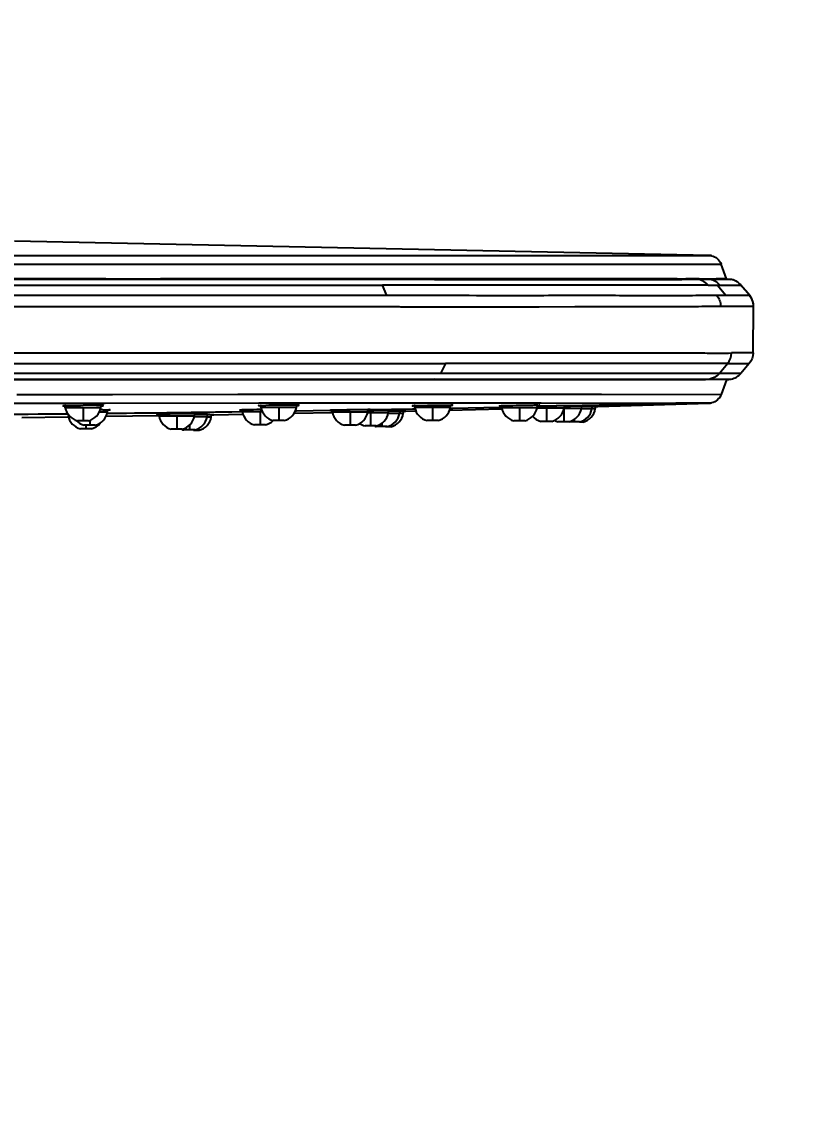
# Model space of a CAD drawing. Extents: x 0 to 3160, y 0 to 2315.
# Drawn here: x 1691.5 to 1762.2, y 1207.8 to 1307.4 of the extents above; entities that cross this region are included whole.
import ezdxf

# ---------------------------------------------------------------- set-up
doc = ezdxf.new("R2010")
doc.units = 0
doc.header["$LTSCALE"] = 10
doc.header["$MEASUREMENT"] = 0
doc.header["$PDMODE"] = 3
doc.header["$PDSIZE"] = -10
doc.layers.get('0').update_dxf_attribs({"linetype": 'CONTINUOUS'})
doc.layers.get('DEFPOINTS').update_dxf_attribs({"linetype": 'CONTINUOUS'})
doc.styles.add('Daelim Dimension', font='')
doc.styles.get('Daelim Dimension').set_extended_font_data('나눔고딕')
doc.dimstyles.new('DEFAULT', dxfattribs={"dimscale": 2, "dimtxt": 2, "dimasz": 2, "dimexe": 0, "dimexo": 2, "dimgap": 1, "dimtad": 1, "dimdec": 1, "dimzin": 9, "dimdsep": 46, "dimtxsty": 'Daelim Dimension', "dimcen": 0.5, "dimclrd": 252, "dimclre": 252, "dimclrt": 3, "dimadec": 1, "dimazin": 0, "dimtfac": 1, "dimtdec": 1, "dimtix": 1, "dimtmove": 0, "dimatfit": 3, "dimfxl": 1, "dimtolj": 1, "dimtzin": 1, "dimlwd": 9, "dimlwe": 9, "dimarcsym": 0})

# ---------------------------------------------------------------- blocks, each defined once
blk = doc.blocks.new('*D8')
at = {"color": 5, "lineweight": 9, "ltscale": 0.5, "transparency": 16777216}
for p, q in [((1691.512, 1391.043), (1546.206, 1391.043)), ((1548.206, 1383.043), (1548.206, 1277.856)), ((1655.114, 1269.856), (1546.206, 1269.856))]:
    blk.add_line(p, q, dxfattribs=at)
at = {"color": 5, "ltscale": 0.5, "transparency": 16777216}
for points in [[(1546.873, 1383.043), (1549.539, 1383.043), (1548.206, 1391.043)], [(1546.873, 1277.856), (1549.539, 1277.856), (1548.206, 1269.856)]]:
    blk.add_solid(points, dxfattribs=at)
at = {"layer": 'DEFPOINTS', "color": 0, "ltscale": 0.5, "transparency": 16777216}
for p in [(1695.512, 1391.043), (1548.206, 1269.856), (1659.114, 1269.856)]:
    blk.add_point(p, dxfattribs=at)
at = {"color": 7, "lineweight": -3, "ltscale": 0.5, "transparency": 16777216, "insert": (1524.632, 1330.45), "char_height": 20, "attachment_point": 2, "rotation": 90, "style": 'Daelim Dimension'}
blk.add_mtext('\\A1;121', dxfattribs=at)
blk = doc.blocks.new('*D9')
at = {"color": 5, "lineweight": 9, "ltscale": 0.5, "transparency": 16777216}
for p, q in [((1659.114, 1273.856), (1659.114, 1437.376)), ((2066.626, 1346.077), (2066.626, 1437.376)), ((2058.626, 1435.376), (1667.114, 1435.376))]:
    blk.add_line(p, q, dxfattribs=at)
at = {"color": 5, "ltscale": 0.5, "transparency": 16777216}
for points in [[(1667.114, 1436.709), (1667.114, 1434.043), (1659.114, 1435.376)], [(2058.626, 1436.709), (2058.626, 1434.043), (2066.626, 1435.376)]]:
    blk.add_solid(points, dxfattribs=at)
at = {"layer": 'DEFPOINTS', "color": 0, "ltscale": 0.5, "transparency": 16777216}
for p in [(1659.114, 1435.376), (2066.626, 1342.077), (1659.114, 1269.856)]:
    blk.add_point(p, dxfattribs=at)
at = {"color": 7, "lineweight": -3, "ltscale": 0.5, "transparency": 16777216, "insert": (1862.87, 1459.093), "char_height": 20, "attachment_point": 2, "style": 'Daelim Dimension'}
blk.add_mtext('\\A1;450', dxfattribs=at)
blk = doc.blocks.new('*D11')
at = {"color": 5, "lineweight": 9, "ltscale": 0.5, "transparency": 16777216}
for p, q in [((1700.512, 1321.474), (2335.833, 1321.474)), ((2333.833, 470.435), (2333.833, 1313.474)), ((2140.486, 462.435), (2335.833, 462.435))]:
    blk.add_line(p, q, dxfattribs=at)
at = {"color": 5, "ltscale": 0.5, "transparency": 16777216}
for points in [[(2332.499, 1313.474), (2335.166, 1313.474), (2333.833, 1321.474)], [(2332.499, 470.435), (2335.166, 470.435), (2333.833, 462.435)]]:
    blk.add_solid(points, dxfattribs=at)
at = {"layer": 'DEFPOINTS', "color": 0, "ltscale": 0.5, "transparency": 16777216}
for p in [(1696.512, 1321.474), (2333.833, 1321.474), (2136.486, 462.435)]:
    blk.add_point(p, dxfattribs=at)
at = {"color": 7, "lineweight": -3, "ltscale": 0.5, "transparency": 16777216, "insert": (2318.127, 915.529), "char_height": 20, "attachment_point": 5, "rotation": 90, "style": 'Daelim Dimension'}
blk.add_mtext('\\A1;(1140)', dxfattribs=at)

msp = doc.modelspace()

# ---------------------------------------------------------------- linework, layer by layer
at = {"color": 7, "linetype": 'Continuous', "lineweight": -3}
for p, q in [((1754.099, 1286.123), (1690.795, 1287.428)), ((1754.103, 1286.123), (1754.321, 1286.095)), ((1755.68, 1283.997), (1755.197, 1285.325)), ((1699.114, 1283.998), (1659.117, 1283.997)), ((1683.816, 1283.414), (1703.632, 1283.415)), ((1698.816, 1283.997), (1704.417, 1283.997)), ((1703.632, 1283.415), (1703.884, 1283.415)), ((1703.884, 1283.415), (1724.323, 1283.417)), ((1704.418, 1283.998), (1704.114, 1283.998)), ((1704.462, 1283.998), (1704.418, 1283.998)), ((1728.011, 1283.997), (1704.462, 1283.998)), ((1728.835, 1283.997), (1728.011, 1283.997)), ((1730.616, 1283.998), (1728.835, 1283.997)), ((1731.033, 1283.418), (1730.6, 1283.418)), ((1730.921, 1283.998), (1730.616, 1283.998)), ((1731.079, 1283.998), (1730.921, 1283.998)), ((1731.704, 1283.418), (1731.033, 1283.418)), ((1731.959, 1283.998), (1731.079, 1283.998)), ((1731.877, 1283.418), (1731.704, 1283.418)), ((1732.039, 1283.418), (1731.877, 1283.418)), ((1732.111, 1283.998), (1731.959, 1283.998)), ((1732.359, 1283.418), (1732.039, 1283.418)), ((1733.276, 1283.997), (1732.111, 1283.998)), ((1733.189, 1283.418), (1732.359, 1283.418)), ((1733.551, 1283.418), (1733.189, 1283.418)), ((1733.524, 1283.997), (1733.276, 1283.997)), ((1733.597, 1283.997), (1733.524, 1283.997)), ((1733.631, 1283.418), (1733.551, 1283.418)), ((1733.698, 1283.997), (1733.597, 1283.997)), ((1733.739, 1283.418), (1733.631, 1283.418)), ((1741.527, 1283.997), (1733.698, 1283.997)), ((1734.145, 1283.418), (1733.739, 1283.418)), ((1749.407, 1283.412), (1734.145, 1283.418)), ((1749.606, 1283.997), (1741.527, 1283.997)), ((1749.436, 1283.412), (1749.407, 1283.412)), ((1754.001, 1283.412), (1749.436, 1283.412)), ((1749.782, 1283.997), (1749.606, 1283.997)), ((1751.202, 1283.997), (1749.782, 1283.997)), ((1753.203, 1283.999), (1753.177, 1283.999)), ((1753.188, 1283.997), (1754.755, 1283.998)), ((1755.677, 1283.998), (1754.755, 1283.998)), ((1755.68, 1283.997), (1756.083, 1283.93)), ((1756.99, 1283.416), (1756.99, 1283.416)), ((1757.801, 1282.459), (1756.99, 1283.416)), ((1731.218, 1282.453), (1730.77, 1282.454)), ((1732.241, 1282.452), (1731.218, 1282.453)), ((1732.911, 1282.451), (1732.241, 1282.452)), ((1733.174, 1282.451), (1732.911, 1282.451)), ((1733.357, 1282.45), (1733.174, 1282.451)), ((1733.415, 1282.45), (1733.357, 1282.45)), ((1736.229, 1282.448), (1735.131, 1282.449)), ((1738.624, 1282.451), (1738.499, 1282.45)), ((1739.045, 1282.451), (1738.624, 1282.451)), ((1739.467, 1282.452), (1739.045, 1282.451)), ((1757.801, 1282.459), (1757.802, 1282.459)), ((1758.001, 1282.153), (1757.802, 1282.459)), ((1686.851, 1281.473), (1719.15, 1281.449)), ((1719.15, 1281.449), (1719.29, 1281.449)), ((1723.751, 1281.45), (1723.899, 1281.45)), ((1723.899, 1281.45), (1724.244, 1281.45)), ((1724.244, 1281.45), (1724.948, 1281.449)), ((1724.948, 1281.449), (1725.757, 1281.449)), ((1727.444, 1281.446), (1727.557, 1281.446)), ((1727.557, 1281.446), (1729.053, 1281.443)), ((1729.053, 1281.443), (1729.396, 1281.443)), ((1729.396, 1281.443), (1729.542, 1281.442)), ((1734.11, 1281.435), (1734.341, 1281.435)), ((1738.611, 1281.442), (1741.873, 1281.455)), ((1758.119, 1277.234), (1758.156, 1281.479)), ((1758.155, 1281.482), (1758.154, 1281.549)), ((1757.763, 1276.278), (1756.992, 1275.368)), ((1728.521, 1274.787), (1681.348, 1274.788)), ((1728.838, 1274.787), (1728.521, 1274.787)), ((1729.335, 1274.787), (1728.838, 1274.787)), ((1729.595, 1274.787), (1729.335, 1274.787)), ((1730.283, 1274.786), (1729.595, 1274.787)), ((1730.566, 1274.786), (1730.283, 1274.786)), ((1730.633, 1274.786), (1730.566, 1274.786)), ((1731.02, 1274.786), (1730.633, 1274.786)), ((1732.144, 1274.786), (1731.02, 1274.786)), ((1733.613, 1274.787), (1732.144, 1274.786)), ((1734.077, 1274.787), (1733.613, 1274.787)), ((1736.099, 1274.787), (1734.077, 1274.787)), ((1736.406, 1274.787), (1736.099, 1274.787)), ((1736.906, 1274.787), (1736.406, 1274.787)), ((1737.397, 1274.787), (1736.906, 1274.787)), ((1737.551, 1274.787), (1737.397, 1274.787)), ((1738.189, 1274.787), (1737.551, 1274.787)), ((1738.778, 1274.787), (1738.189, 1274.787)), ((1738.891, 1274.787), (1738.778, 1274.787)), ((1739.304, 1274.787), (1738.891, 1274.787)), ((1739.842, 1274.787), (1739.304, 1274.787)), ((1740.003, 1274.787), (1739.842, 1274.787)), ((1740.11, 1274.787), (1740.003, 1274.787)), ((1740.697, 1274.787), (1740.11, 1274.787)), ((1742.556, 1274.787), (1740.697, 1274.787)), ((1751.943, 1274.786), (1742.556, 1274.787)), ((1754.801, 1274.796), (1753.762, 1274.796)), ((1755.689, 1274.796), (1754.801, 1274.796)), ((1755.686, 1274.788), (1755.199, 1273.449)), ((1755.686, 1274.787), (1756.099, 1274.856)), ((1695.429, 1272.242), (1695.393, 1272.448)), ((1698.66, 1272.242), (1698.7, 1272.47)), ((1713.265, 1272.264), (1713.229, 1272.464)), ((1716.496, 1272.264), (1716.537, 1272.5)), ((1727.28, 1272.262), (1727.246, 1272.454)), ((1730.511, 1272.262), (1730.554, 1272.504)), ((1735.196, 1272.243), (1735.164, 1272.426)), ((1738.427, 1272.243), (1738.472, 1272.495)), ((1738.636, 1272.368), (1738.437, 1272.363)), ((1740.938, 1272.415), (1740.878, 1272.414)), ((1740.883, 1272.192), (1740.929, 1272.451)), ((1742.046, 1272.374), (1741.483, 1272.361)), ((1742.52, 1272.384), (1742.459, 1272.383)), ((1742.464, 1272.158), (1742.51, 1272.421)), ((1743.408, 1272.364), (1742.995, 1272.353)), ((1743.469, 1272.365), (1743.408, 1272.364)), ((1743.413, 1272.138), (1743.46, 1272.404)), ((1743.469, 1272.363), (1743.629, 1272.368)), ((1743.947, 1272.363), (1743.783, 1272.358)), ((1743.787, 1272.358), (1743.943, 1272.363)), ((1743.943, 1272.363), (1743.95, 1272.363)), ((1743.973, 1272.364), (1743.947, 1272.363)), ((1743.95, 1272.363), (1743.974, 1272.364)), ((1743.973, 1272.364), (1754.108, 1272.66)), ((1754.117, 1272.661), (1751.071, 1272.666)), ((1754.325, 1272.688), (1754.108, 1272.66)), ((1691.468, 1271.362), (1695.687, 1271.416)), ((1695.686, 1271.515), (1695.656, 1271.684)), ((1699.124, 1271.46), (1703.966, 1271.522)), ((1699.271, 1271.844), (1699.312, 1272.076)), ((1703.967, 1271.481), (1703.933, 1271.673)), ((1707.252, 1271.692), (1707.189, 1271.692)), ((1707.198, 1271.481), (1707.241, 1271.725)), ((1707.365, 1271.606), (1707.202, 1271.603)), ((1707.928, 1271.613), (1707.365, 1271.606)), ((1708.4, 1271.619), (1708.34, 1271.618)), ((1708.347, 1271.409), (1708.39, 1271.654)), ((1708.727, 1271.592), (1708.388, 1271.587)), ((1708.781, 1271.593), (1708.727, 1271.592)), ((1708.73, 1271.385), (1708.765, 1271.588)), ((1708.942, 1271.596), (1708.781, 1271.593)), ((1708.784, 1271.593), (1708.94, 1271.596)), ((1708.94, 1271.596), (1708.97, 1271.596)), ((1708.97, 1271.596), (1708.942, 1271.596)), ((1708.97, 1271.596), (1711.645, 1271.646)), ((1711.559, 1271.869), (1711.525, 1272.062)), ((1713.175, 1272.07), (1713.267, 1272.071)), ((1716.291, 1271.732), (1719.765, 1271.796)), ((1719.764, 1271.846), (1719.732, 1272.031)), ((1723.247, 1271.96), (1722.989, 1271.955)), ((1722.995, 1271.846), (1723.039, 1272.095)), ((1724.917, 1271.988), (1724.857, 1271.988)), ((1724.905, 1271.923), (1724.862, 1271.922)), ((1724.863, 1271.77), (1724.908, 1272.023)), ((1725.469, 1271.934), (1724.905, 1271.923)), ((1725.942, 1271.942), (1725.882, 1271.941)), ((1725.888, 1271.723), (1725.933, 1271.979)), ((1726.226, 1271.925), (1725.937, 1271.919)), ((1726.282, 1271.926), (1726.226, 1271.925)), ((1726.23, 1271.708), (1726.267, 1271.92)), ((1726.445, 1271.929), (1726.282, 1271.926)), ((1726.286, 1271.926), (1726.441, 1271.929)), ((1726.441, 1271.929), (1726.472, 1271.93)), ((1726.472, 1271.93), (1726.445, 1271.929)), ((1726.472, 1271.93), (1727.399, 1271.952)), ((1730.421, 1272.026), (1735.199, 1272.141)), ((1741.131, 1272.352), (1740.911, 1272.347)), ((1741.483, 1272.361), (1741.131, 1272.352)), ((1742.995, 1272.353), (1742.5, 1272.341)), ((1743.783, 1272.358), (1743.726, 1272.357)), ((1743.73, 1272.131), (1743.768, 1272.349)), ((1697.545, 1271.047), (1696.545, 1271.047)), ((1698.156, 1270.648), (1697.156, 1270.648)), ((1713.675, 1270.673), (1712.675, 1270.673)), ((1715.38, 1271.069), (1714.38, 1271.069)), ((1721.88, 1270.651), (1720.88, 1270.651)), ((1723.747, 1270.574), (1722.747, 1270.574)), ((1724.772, 1270.528), (1723.772, 1270.528)), ((1724.614, 1270.513), (1725.114, 1270.513)), ((1729.396, 1271.066), (1728.396, 1271.066)), ((1737.312, 1271.048), (1736.312, 1271.048)), ((1739.768, 1270.997), (1738.768, 1270.997)), ((1741.348, 1270.963), (1740.348, 1270.963)), ((1742.298, 1270.943), (1741.331, 1270.943)), ((1742.614, 1270.936), (1742.298, 1270.936)), ((1697.801, 1270.32), (1696.801, 1270.32)), ((1706.082, 1270.286), (1705.082, 1270.286)), ((1707.231, 1270.213), (1706.232, 1270.213)), ((1707.114, 1270.189), (1707.614, 1270.189))]:
    msp.add_line(p, q, dxfattribs=at)
at = {"color": 9, "linetype": 'Continuous', "lineweight": -3}
for p, q in [((1680.804, 1286.114), (1751.791, 1286.119)), ((1699.12, 1285.325), (1704.119, 1285.324)), ((1704.119, 1285.324), (1755.194, 1285.334)), ((1751.791, 1286.119), (1752.428, 1286.12)), ((1752.428, 1286.12), (1753.788, 1286.123)), ((1753.788, 1286.123), (1754.103, 1286.123)), ((1729.072, 1283.93), (1683.231, 1283.928)), ((1724.727, 1282.46), (1724.323, 1283.417)), ((1729.072, 1283.93), (1728.835, 1283.997)), ((1729.072, 1283.93), (1730.557, 1283.93)), ((1730.557, 1283.93), (1731.006, 1283.93)), ((1731.006, 1283.93), (1731.58, 1283.93)), ((1731.58, 1283.93), (1731.872, 1283.93)), ((1731.872, 1283.93), (1732.027, 1283.93)), ((1732.027, 1283.93), (1733.469, 1283.93)), ((1733.469, 1283.93), (1733.544, 1283.93)), ((1733.544, 1283.93), (1733.647, 1283.93)), ((1733.647, 1283.93), (1733.91, 1283.93)), ((1741.426, 1283.928), (1742.187, 1283.929)), ((1742.187, 1283.929), (1748.985, 1283.933)), ((1751.079, 1283.93), (1751.208, 1283.93)), ((1751.612, 1283.928), (1751.202, 1283.997)), ((1751.208, 1283.93), (1751.611, 1283.928)), ((1752.675, 1283.926), (1751.611, 1283.928)), ((1753.114, 1283.927), (1752.675, 1283.926)), ((1753.493, 1283.928), (1753.11, 1283.928)), ((1753.855, 1283.927), (1753.493, 1283.928)), ((1754.199, 1283.926), (1753.855, 1283.927)), ((1754, 1283.414), (1754.841, 1283.415)), ((1755.244, 1283.927), (1754.191, 1283.928)), ((1755.638, 1282.469), (1754.84, 1283.414)), ((1754.841, 1283.415), (1755.086, 1283.418)), ((1755.089, 1283.415), (1756.991, 1283.415)), ((1756.09, 1283.929), (1755.244, 1283.927)), ((1755.145, 1281.502), (1758.155, 1281.482)), ((1659.114, 1277.234), (1740.761, 1277.228)), ((1740.761, 1277.228), (1740.95, 1277.228)), ((1743.23, 1277.23), (1743.48, 1277.231)), ((1746.106, 1277.234), (1746.605, 1277.234)), ((1758.119, 1277.232), (1756.142, 1277.232)), ((1729.612, 1275.364), (1659.113, 1275.364)), ((1659.114, 1276.278), (1730.038, 1276.278)), ((1730.064, 1276.275), (1729.612, 1275.366)), ((1730.152, 1275.366), (1729.613, 1275.366)), ((1755.032, 1275.366), (1730.152, 1275.366)), ((1755.049, 1275.365), (1755.032, 1275.366)), ((1755.798, 1276.272), (1755.033, 1275.367)), ((1756.99, 1275.365), (1755.049, 1275.365)), ((1755.788, 1276.278), (1755.801, 1276.277)), ((1755.801, 1276.277), (1757.762, 1276.276)), ((1659.113, 1274.854), (1728.504, 1274.855)), ((1728.504, 1274.855), (1729.076, 1274.855)), ((1729.075, 1274.854), (1728.838, 1274.787)), ((1729.076, 1274.855), (1730.571, 1274.855)), ((1730.571, 1274.855), (1756.092, 1274.855)), ((1754.164, 1274.855), (1753.759, 1274.787)), ((1690.998, 1273.458), (1692.959, 1273.458)), ((1692.959, 1273.458), (1693.163, 1273.458)), ((1693.163, 1273.458), (1695.018, 1273.458)), ((1695.018, 1273.458), (1695.221, 1273.458)), ((1695.221, 1273.458), (1695.832, 1273.458)), ((1695.832, 1273.458), (1698.899, 1273.459)), ((1698.899, 1273.459), (1698.966, 1273.459)), ((1698.966, 1273.459), (1699.105, 1273.459)), ((1699.105, 1273.459), (1699.517, 1273.459)), ((1699.517, 1273.459), (1699.725, 1273.459)), ((1699.725, 1273.459), (1711.144, 1273.46)), ((1711.144, 1273.46), (1711.352, 1273.46)), ((1711.352, 1273.46), (1712.876, 1273.461)), ((1712.876, 1273.461), (1713.082, 1273.461)), ((1713.082, 1273.461), (1715.097, 1273.461)), ((1715.097, 1273.461), (1716.797, 1273.461)), ((1716.797, 1273.461), (1717.001, 1273.461)), ((1717.001, 1273.461), (1719.552, 1273.462)), ((1719.552, 1273.462), (1719.97, 1273.462)), ((1719.97, 1273.462), (1723.328, 1273.462)), ((1723.328, 1273.462), (1723.537, 1273.462)), ((1723.537, 1273.462), (1725.203, 1273.462)), ((1725.203, 1273.462), (1725.407, 1273.462)), ((1725.407, 1273.462), (1726.214, 1273.463)), ((1726.214, 1273.463), (1726.415, 1273.463)), ((1726.415, 1273.463), (1726.549, 1273.463)), ((1726.549, 1273.463), (1726.909, 1273.463)), ((1726.909, 1273.463), (1727.106, 1273.463)), ((1727.106, 1273.463), (1730.874, 1273.463)), ((1730.874, 1273.463), (1731.084, 1273.463)), ((1731.084, 1273.463), (1734.797, 1273.464)), ((1734.797, 1273.464), (1734.984, 1273.464)), ((1734.984, 1273.464), (1735.122, 1273.464)), ((1735.122, 1273.464), (1737.578, 1273.464)), ((1737.578, 1273.464), (1738.819, 1273.463)), ((1738.819, 1273.463), (1739.019, 1273.463)), ((1739.019, 1273.463), (1739.147, 1273.463)), ((1739.147, 1273.463), (1740.039, 1273.463)), ((1740.039, 1273.463), (1740.142, 1273.463)), ((1740.142, 1273.463), (1740.328, 1273.463)), ((1740.328, 1273.463), (1740.733, 1273.463)), ((1740.733, 1273.463), (1741.188, 1273.463)), ((1741.188, 1273.463), (1741.42, 1273.463)), ((1741.42, 1273.463), (1742.891, 1273.463)), ((1742.891, 1273.463), (1743.1, 1273.463)), ((1743.1, 1273.463), (1743.825, 1273.462)), ((1743.825, 1273.462), (1744.018, 1273.462)), ((1744.018, 1273.462), (1744.121, 1273.462)), ((1744.121, 1273.462), (1744.308, 1273.462)), ((1744.308, 1273.462), (1755.199, 1273.449)), ((1695.2, 1272.669), (1697.05, 1272.669)), ((1697.05, 1272.669), (1698.898, 1272.669)), ((1698.898, 1272.669), (1699.048, 1272.669)), ((1699.048, 1272.669), (1713.054, 1272.672)), ((1713.054, 1272.672), (1714.909, 1272.672)), ((1714.909, 1272.672), (1716.751, 1272.672)), ((1716.751, 1272.672), (1727.137, 1272.674)), ((1727.137, 1272.674), (1728.997, 1272.674)), ((1728.997, 1272.674), (1730.799, 1272.674)), ((1730.799, 1272.674), (1735.111, 1272.674)), ((1735.111, 1272.674), (1736.873, 1272.674)), ((1736.873, 1272.674), (1737.491, 1272.674)), ((1737.491, 1272.674), (1738.8, 1272.674)), ((1738.425, 1272.371), (1738.67, 1272.376)), ((1738.8, 1272.674), (1751.062, 1272.666)), ((1698.66, 1272.242), (1695.429, 1272.242)), ((1695.814, 1271.515), (1695.686, 1271.515)), ((1697.045, 1272.242), (1697.045, 1271.047)), ((1699.271, 1271.844), (1698.507, 1271.844)), ((1699.231, 1271.733), (1699.273, 1271.734)), ((1699.273, 1271.734), (1699.513, 1271.737)), ((1707.198, 1271.481), (1703.967, 1271.481)), ((1705.582, 1271.481), (1705.582, 1270.286)), ((1708.347, 1271.409), (1707.198, 1271.409)), ((1708.73, 1271.385), (1708.338, 1271.385)), ((1711.33, 1271.886), (1711.559, 1271.889)), ((1713.417, 1271.869), (1711.559, 1271.869)), ((1713.175, 1271.869), (1713.175, 1270.673)), ((1716.496, 1272.264), (1713.265, 1272.264)), ((1714.88, 1272.264), (1714.88, 1271.069)), ((1716.387, 1271.961), (1716.5, 1271.963)), ((1716.5, 1271.963), (1719.535, 1272.011)), ((1719.535, 1272.011), (1721.38, 1272.042)), ((1722.995, 1271.846), (1719.764, 1271.846)), ((1721.38, 1272.042), (1723.236, 1272.074)), ((1721.38, 1271.846), (1721.38, 1270.651)), ((1724.863, 1271.77), (1722.966, 1271.77)), ((1723.236, 1272.074), (1727.055, 1272.143)), ((1723.247, 1271.77), (1723.247, 1270.574)), ((1725.888, 1271.723), (1724.862, 1271.723)), ((1726.23, 1271.708), (1725.882, 1271.708)), ((1727.055, 1272.143), (1727.283, 1272.147)), ((1730.511, 1272.262), (1727.28, 1272.262)), ((1728.896, 1272.262), (1728.896, 1271.066)), ((1730.512, 1272.209), (1730.756, 1272.213)), ((1730.756, 1272.213), (1734.969, 1272.298)), ((1734.969, 1272.298), (1735.195, 1272.303)), ((1738.427, 1272.243), (1735.196, 1272.243)), ((1736.812, 1272.243), (1736.812, 1271.048)), ((1740.883, 1272.192), (1738.408, 1272.192)), ((1739.268, 1272.192), (1739.268, 1270.997)), ((1742.464, 1272.158), (1740.848, 1272.158)), ((1740.848, 1272.102), (1740.848, 1270.963)), ((1743.413, 1272.138), (1742.447, 1272.138)), ((1743.73, 1272.131), (1743.41, 1272.131)), ((1697.301, 1270.648), (1697.301, 1270.32)), ((1697.656, 1271.098), (1697.656, 1270.648)), ((1706.731, 1270.667), (1706.731, 1270.213)), ((1724.272, 1270.822), (1724.272, 1270.528)), ((1741.798, 1271.172), (1741.798, 1270.943))]:
    msp.add_line(p, q, dxfattribs=at)
at = {"color": 7, "linetype": 'Continuous', "lineweight": -3}
for points in [[(1754.322, 1286.095), (1754.259, 1286.108), (1754.173, 1286.119), (1754.113, 1286.123), (1754.101, 1286.123)], [(1756.99, 1283.416), (1756.922, 1283.491), (1756.852, 1283.558), (1756.78, 1283.619), (1756.706, 1283.673), (1756.633, 1283.721), (1756.56, 1283.764), (1756.488, 1283.801), (1756.418, 1283.833), (1756.349, 1283.86), (1756.283, 1283.883), (1756.218, 1283.901), (1756.154, 1283.917), (1756.12, 1283.924)], [(1758.154, 1281.549), (1758.114, 1281.838), (1758.001, 1282.153)], [(1754.108, 1272.66), (1754.13, 1272.661), (1754.199, 1272.667), (1754.275, 1272.678), (1754.325, 1272.688)]]:
    msp.add_lwpolyline(points, dxfattribs=at)
for centre, radius, start, end in [((1751.315, 1449.262), 165.265, 269.96096, 270.22782), ((1734.909, 2252.921), 971.487, 269.966484, 270.218336), ((1756.607, 1281.473), 1.55, 13.37289, 26.30432), ((1756.632, 1281.48), 1.524, 11.79247, 13.34891), ((1695.818, 1262.372), 10.067, 92.12809, 92.49758), ((1697.581, 1191.488), 80.972, 89.68902, 90.3795), ((1697.786, 1226.247), 46.212, 89.25628, 89.70897), ((1713.723, 1259.839), 12.614, 92.01475, 92.2997), ((1715.99, 1160.489), 111.991, 90.56762, 91.17562), ((1716.059, 1121.951), 150.529, 90.07041, 90.44859), ((1715.928, 1217.877), 54.602, 89.67642, 90.05688), ((1727.816, 1256.474), 15.968, 91.8623, 92.09148), ((1736.081, 1243.184), 29.23, 91.70351, 91.82092), ((1737.024, 1210.873), 61.555, 91.30338, 91.68651), ((1743.538, 926.809), 345.694, 91.11486, 91.31179), ((1742.399, 952.682), 319.804, 90.78711, 91.00105), ((1739.11, 1193.438), 79.026, 90.45502, 90.80049), ((1747.735, 890.89), 381.586, 91.09161, 91.27153), ((1742.567, 1163.879), 108.548, 90.89145, 91.10924), ((1745.507, 1121.36), 151.054, 91.15613, 91.3127), ((1696.906, 1272.502), 1.5, 190.00003, 256.04554), ((1695.744, 1284.183), 12.511, 269.13645, 269.55973), ((1697.163, 1271.775), 1.5, 190.00033, 256.04554), ((1697.183, 1272.502), 1.5, 283.95445, 349.99997), ((1697.794, 1272.104), 1.5, 283.95445, 349.99997), ((1698.577, 1198.134), 73.921, 89.79067, 89.98031), ((1705.444, 1271.742), 1.5, 190.00033, 256.04554), ((1709.467, 993.43), 278.272, 90.79981, 91.04424), ((1709.228, 1016.591), 255.11, 90.5511, 90.8188), ((1705.721, 1271.742), 1.5, 283.95445, 349.99997), ((1707.541, 1195.587), 76.106, 90.26506, 90.57689), ((1706.87, 1271.669), 1.5, 283.95445, 349.99997), ((1707.252, 1271.645), 1.5, 283.95445, 349.99997), ((1709.943, 1118.128), 153.498, 90.59812, 90.75209), ((1712.137, 1253.455), 18.593, 91.73309, 91.92351), ((1713.036, 1272.129), 1.5, 190.00003, 256.04554), ((1712.812, 1230.441), 41.617, 91.13679, 91.70418), ((1715.194, 1115.359), 156.723, 90.73824, 91.17264), ((1714.742, 1272.525), 1.5, 190.00003, 256.04555), ((1715.018, 1272.525), 1.5, 283.95445, 349.99997), ((1721.242, 1272.106), 1.5, 190.00033, 256.04554), ((1725.387, 1035.389), 236.686, 90.97012, 91.25742), ((1725.237, 1049.836), 222.238, 90.68723, 90.99453), ((1721.518, 1272.106), 1.5, 283.95445, 349.99997), ((1723.424, 1203.934), 68.129, 90.36817, 90.71687), ((1723.165, 1242.703), 29.36, 90.2243, 90.34932), ((1729.862, 934.943), 337.082, 90.92077, 91.12439), ((1723.386, 1272.03), 1.5, 283.95445, 349.99997), ((1726.056, 1173.882), 98.113, 90.69972, 90.9405), ((1724.411, 1271.984), 1.5, 283.95445, 349.99967), ((1724.752, 1271.968), 1.5, 283.95445, 349.99997), ((1729.379, 1068.67), 203.301, 90.98565, 91.10209), ((1728.758, 1272.522), 1.5, 190.00003, 256.04554), ((1729.034, 1272.522), 1.5, 283.95445, 349.99997), ((1736.674, 1272.503), 1.5, 190.00033, 256.04554), ((1736.95, 1272.503), 1.5, 283.95445, 349.99997), ((1739.129, 1272.453), 1.5, 220.94296, 256.04555), ((1739.406, 1272.453), 1.5, 283.95445, 349.99967), ((1740.987, 1272.418), 1.5, 283.95445, 349.99997), ((1741.936, 1272.398), 1.5, 283.95445, 349.99997), ((1742.252, 1272.392), 1.5, 283.95445, 349.99967), ((1697.517, 1272.104), 1.5, 223.43552, 256.04555), ((1697.439, 1271.775), 1.5, 283.95445, 321.18907), ((1713.313, 1272.129), 1.5, 283.95445, 314.79289), ((1723.109, 1272.03), 1.5, 234.03044, 256.04555), ((1724.134, 1271.984), 1.5, 251.8225, 256.04554), ((1740.71, 1272.418), 1.5, 242.17231, 256.04554), ((1706.593, 1271.669), 1.5, 249.66932, 256.04554)]:
    msp.add_arc(centre, radius, start, end, dxfattribs=at)
at = {"color": 9, "linetype": 'Continuous', "lineweight": -3}
for centre, radius, start, end in [((1752.867, 1282.51), 1.438, 77.54594, 80.1217), ((1659.131, 4941.701), 3670.187, 271.241793, 271.435301), ((1659.115, 4942.685), 3671.171, 270.345645, 270.570062), ((1659.117, 4942.476), 3670.962, 270.630511, 270.814962)]:
    msp.add_arc(centre, radius, start, end, dxfattribs=at)
for points, start_tangent, end_tangent in [([(1659.114, 1285.314), (1679.261, 1285.323), (1699.12, 1285.324)], (1, 0.000118), (1, -0.000146)), ([(1733.91, 1283.93), (1735.969, 1283.929), (1741.426, 1283.928)], (1, -0.000368), (1, 0.000686)), ([(1748.985, 1283.933), (1749.399, 1283.933), (1750.481, 1283.932)], (1, -0.00004), (0.999998, -0.00188)), ([(1750.481, 1283.932), (1750.638, 1283.931), (1751.079, 1283.93)], (0.999998, -0.00188), (0.999994, -0.003361)), ([(1754.001, 1283.412), (1753.63, 1283.732), (1753.177, 1283.915)], (-0.639176, 0.769061), (-0.976478, 0.215619)), ([(1755.086, 1283.418), (1754.199, 1283.926)], (-0.646031, 0.763312), (-0.985227, 0.171252)), ([(1755.638, 1282.47), (1755.442, 1282.471), (1754.796, 1282.477)], (-0.999999, 0.001675), (-0.99994, 0.010925)), ([(1754.797, 1282.477), (1755.057, 1282.021), (1755.145, 1281.502)], (0.644214, -0.764846), (-0.004673, -0.999989)), ([(1757.802, 1282.459), (1757.791, 1282.461), (1757.764, 1282.463), (1757.72, 1282.464), (1757.659, 1282.466), (1757.581, 1282.467), (1757.487, 1282.469), (1757.25, 1282.473), (1756.949, 1282.477), (1756.579, 1282.478), (1756.139, 1282.472), (1755.638, 1282.47)], (-0.66874, 0.743496), (-0.999999, 0.001676)), ([(1740.95, 1277.228), (1741.541, 1277.228), (1743.23, 1277.23)], (1, 0.000583), (0.999999, 0.001319)), ([(1743.48, 1277.231), (1744.178, 1277.232), (1746.106, 1277.234)], (0.999999, 0.001354), (1, 0.0007)), ([(1746.605, 1277.234), (1750.946, 1277.236), (1752.403, 1277.236), (1753.51, 1277.231), (1754.356, 1277.219), (1755.032, 1277.209), (1756.142, 1277.229)], (1, 0.000346), (0.999301, 0.03739)), ([(1755.788, 1276.278), (1756.142, 1277.235)], (0.644522, 0.764586), (0.009428, 0.999956)), ([(1755.788, 1276.278), (1754.971, 1276.254), (1753.988, 1276.27), (1752.599, 1276.276), (1750.508, 1276.277), (1747.387, 1276.278), (1742.916, 1276.274), (1737.082, 1276.267), (1730.064, 1276.275)], (-0.99871, -0.050772), (-0.999997, 0.002511)), ([(1755.049, 1275.365), (1754.93, 1275.24), (1754.491, 1274.955)], (-0.645202, -0.764012), (-0.91771, -0.397251)), ([(1754.491, 1274.955), (1754.154, 1274.855)], (-0.91771, -0.397251), (-0.986304, -0.164935)), ([(1681.468, 1272.669), (1684.918, 1272.669), (1695.2, 1272.669)], (1, -0.00033), (1, 0.000123))]:
    msp.add_spline(points, degree=3, dxfattribs=dict(at, start_tangent=start_tangent, end_tangent=end_tangent))
at = {"color": 7, "linetype": 'Continuous', "lineweight": -3}
for points, start_tangent, end_tangent in [([(1754.321, 1286.095), (1754.86, 1285.823), (1755.194, 1285.334)], (0.976193, -0.216904), (0.34215, -0.939645)), ([(1730.6, 1283.418), (1729.08, 1283.418), (1724.323, 1283.417)], (-1, -0.00016), (-1, 0.000165)), ([(1753.177, 1283.999), (1752.904, 1284), (1751.972, 1283.999)], (-0.999985, 0.005468), (-0.999993, -0.003783)), ([(1756.99, 1283.416), (1756.12, 1283.924)], (-0.646788, 0.76267), (-0.982465, 0.18645)), ([(1757.801, 1282.459), (1756.99, 1283.416)], (-0.645619, 0.76366), (-0.646788, 0.76267)), ([(1724.727, 1282.46), (1715.076, 1282.459), (1704.844, 1282.467), (1694.013, 1282.462), (1682.771, 1282.457)], (-1, 0.000466), (-1, -0.000606)), ([(1727.18, 1282.459), (1726.574, 1282.459), (1724.727, 1282.46)], (-1, 0.00086), (-1, -0.000004)), ([(1730.77, 1282.454), (1729.89, 1282.455), (1727.18, 1282.459)], (-0.999999, 0.001458), (-1, 0.00086)), ([(1735.131, 1282.449), (1734.708, 1282.449), (1733.415, 1282.45)], (-1, 0.000585), (-0.999999, 0.001233)), ([(1738.499, 1282.45), (1737.945, 1282.45), (1736.229, 1282.448)], (-0.999999, -0.001608), (-1, -0.000108)), ([(1742.152, 1282.458), (1741.507, 1282.457), (1739.467, 1282.452)], (-0.999999, -0.001085), (-0.999998, -0.002146)), ([(1754.797, 1282.476), (1753.424, 1282.461), (1751.231, 1282.439), (1747.634, 1282.443), (1742.152, 1282.458)], (-0.99999, 0.004435), (-0.999999, -0.001085)), ([(1757.997, 1282.16), (1757.801, 1282.459)], (-0.443398, 0.896325), (-0.645619, 0.76366)), ([(1719.29, 1281.449), (1720.43, 1281.45), (1723.751, 1281.45)], (1, 0.000351), (1, -0.000246)), ([(1725.757, 1281.449), (1726.182, 1281.448), (1727.444, 1281.446)], (0.999999, -0.00102), (0.999999, -0.001666)), ([(1729.542, 1281.442), (1730.725, 1281.44), (1734.11, 1281.435)], (0.999998, -0.00205), (1, -0.000679)), ([(1741.873, 1281.455), (1747.189, 1281.458), (1750.91, 1281.462), (1753.441, 1281.483), (1755.145, 1281.502)], (0.999993, 0.003693), (0.999914, -0.013101)), ([(1758.155, 1281.482), (1758.124, 1281.791)], (0.007958, 0.999968), (-0.204351, 0.978898)), ([(1758.119, 1277.232), (1757.762, 1276.276)], (-0.010645, -0.999943), (-0.647746, -0.761856)), ([(1756.092, 1274.855), (1756.99, 1275.365)], (0.986356, 0.164627), (0.646454, 0.762953)), ([(1752.919, 1274.784), (1752.696, 1274.784), (1751.943, 1274.786)], (-0.999998, -0.001972), (-0.999998, 0.001906)), ([(1753.759, 1274.787), (1753.563, 1274.787), (1752.919, 1274.784)], (-0.99999, 0.004566), (-0.999998, -0.001972)), ([(1755.199, 1273.449), (1754.864, 1272.96), (1754.325, 1272.688)], (-0.342088, -0.939668), (-0.976407, -0.215938)), ([(1695.196, 1272.414), (1695.207, 1272.417), (1695.242, 1272.421), (1695.299, 1272.425), (1695.379, 1272.43)], (-0.168449, 0.98571), (0.99904, 0.0438)), ([(1695.224, 1272.408), (1695.203, 1272.411), (1695.196, 1272.414)], (-0.995089, 0.098982), (-0.168449, 0.98571)), ([(1695.386, 1272.4), (1695.332, 1272.402), (1695.224, 1272.408)], (-0.999502, 0.031544), (-0.995089, 0.098982)), ([(1695.444, 1272.432), (1695.531, 1272.435), (1695.856, 1272.443)], (0.999302, 0.037357), (0.999779, 0.021034)), ([(1695.856, 1272.443), (1696.12, 1272.448), (1697.045, 1272.458)], (0.999779, 0.021034), (0.999984, 0.005644)), ([(1698.703, 1272.449), (1698.637, 1272.45), (1698.386, 1272.455)], (-0.999538, 0.030387), (-0.999912, 0.013234)), ([(1698.897, 1272.435), (1698.885, 1272.439), (1698.848, 1272.442), (1698.787, 1272.446), (1698.703, 1272.449)], (-0.005808, 0.999983), (-0.999538, 0.030387)), ([(1698.708, 1272.419), (1698.763, 1272.422), (1698.873, 1272.43)], (0.999103, 0.042357), (0.993392, 0.114768)), ([(1698.873, 1272.43), (1698.891, 1272.432), (1698.897, 1272.435)], (0.993392, 0.114768), (-0.005808, 0.999983)), ([(1713.033, 1272.429), (1713.044, 1272.432), (1713.078, 1272.436), (1713.136, 1272.439), (1713.216, 1272.443)], (-0.171568, 0.985172), (0.999188, 0.040295)), ([(1713.061, 1272.425), (1713.04, 1272.427), (1713.033, 1272.429)], (-0.99726, 0.073979), (-0.171568, 0.985172)), ([(1713.221, 1272.419), (1713.168, 1272.42), (1713.061, 1272.425)], (-0.999784, 0.020777), (-0.99726, 0.073979)), ([(1713.279, 1272.445), (1713.366, 1272.448), (1713.692, 1272.456)], (0.999376, 0.035326), (0.99977, 0.021463)), ([(1716.536, 1272.475), (1716.472, 1272.476), (1716.236, 1272.478)], (-0.999829, 0.018469), (-0.999983, 0.005799)), ([(1716.734, 1272.465), (1716.731, 1272.466), (1716.721, 1272.468), (1716.706, 1272.469), (1716.684, 1272.471), (1716.621, 1272.473), (1716.536, 1272.475)], (-0.032222, 0.999481), (-0.999829, 0.018469)), ([(1716.546, 1272.451), (1716.599, 1272.454), (1716.707, 1272.46)], (0.999224, 0.039396), (0.995768, 0.091903)), ([(1716.707, 1272.46), (1716.727, 1272.463), (1716.734, 1272.465)], (0.995768, 0.091903), (-0.032222, 0.999481)), ([(1727.049, 1272.419), (1727.052, 1272.42), (1727.061, 1272.422), (1727.075, 1272.423), (1727.096, 1272.424), (1727.154, 1272.428), (1727.234, 1272.431)], (-0.165236, 0.986254), (0.999329, 0.036628)), ([(1727.076, 1272.416), (1727.056, 1272.417), (1727.049, 1272.419)], (-0.998628, 0.052371), (-0.165236, 0.986254)), ([(1727.239, 1272.412), (1727.185, 1272.413), (1727.076, 1272.416)], (-0.999955, 0.009525), (-0.998628, 0.052371)), ([(1727.297, 1272.433), (1727.384, 1272.436), (1727.708, 1272.444)], (0.999467, 0.03263), (0.999734, 0.023075)), ([(1727.708, 1272.444), (1727.972, 1272.45), (1728.896, 1272.464)], (0.999734, 0.023075), (0.999908, 0.013578)), ([(1728.896, 1272.464), (1729.215, 1272.468), (1730.082, 1272.475)], (0.999908, 0.013578), (0.999993, 0.00383)), ([(1730.082, 1272.475), (1730.227, 1272.476), (1730.567, 1272.475)], (0.999993, 0.00383), (0.999958, -0.009111)), ([(1730.751, 1272.469), (1730.748, 1272.468), (1730.739, 1272.466), (1730.723, 1272.465), (1730.702, 1272.464), (1730.643, 1272.461), (1730.561, 1272.457)], (-0.163302, -0.986576), (-0.999369, -0.035506)), ([(1730.567, 1272.475), (1730.617, 1272.475), (1730.721, 1272.472)], (0.999958, -0.009111), (0.998922, -0.046414)), ([(1730.721, 1272.472), (1730.744, 1272.471), (1730.751, 1272.469)], (0.998922, -0.046414), (-0.163302, -0.986576)), ([(1734.967, 1272.391), (1734.97, 1272.392), (1734.979, 1272.392), (1734.993, 1272.393), (1735.014, 1272.394), (1735.072, 1272.397), (1735.153, 1272.4)], (-0.176986, 0.984213), (0.999493, 0.031843)), ([(1734.996, 1272.389), (1734.974, 1272.39), (1734.967, 1272.391)], (-0.999841, 0.017823), (-0.176986, 0.984213)), ([(1735.154, 1272.389), (1735.102, 1272.389), (1734.996, 1272.389)], (-0.999986, -0.005314), (-0.999841, 0.017823)), ([(1738.669, 1272.46), (1738.665, 1272.459), (1738.656, 1272.458), (1738.641, 1272.458), (1738.621, 1272.457), (1738.562, 1272.454), (1738.48, 1272.452)], (-0.177184, -0.984178), (-0.999525, -0.030817)), ([(1738.482, 1272.461), (1738.534, 1272.461), (1738.641, 1272.461)], (0.999978, 0.00657), (0.999903, -0.013946)), ([(1739.268, 1272.382), (1739.107, 1272.379), (1738.636, 1272.368)], (-0.999756, -0.022078), (-0.999719, -0.023686)), ([(1738.641, 1272.461), (1738.662, 1272.461), (1738.669, 1272.46)], (0.999903, -0.013946), (-0.177184, -0.984178)), ([(1740.937, 1272.408), (1740.99, 1272.41), (1741.098, 1272.414)], (0.99951, 0.031315), (0.998923, 0.046389)), ([(1741.125, 1272.416), (1741.123, 1272.416), (1741.114, 1272.416), (1741.099, 1272.417), (1741.078, 1272.417), (1741.02, 1272.416), (1740.938, 1272.415)], (0.170637, 0.985334), (-0.999902, -0.014025)), ([(1741.098, 1272.414), (1741.118, 1272.415), (1741.125, 1272.416)], (0.998923, 0.046389), (0.170637, 0.985334)), ([(1742.519, 1272.379), (1742.572, 1272.381), (1742.679, 1272.385)], (0.999512, 0.031245), (0.999116, 0.042042)), ([(1742.707, 1272.386), (1742.704, 1272.387), (1742.695, 1272.387), (1742.681, 1272.387), (1742.66, 1272.386), (1742.601, 1272.385), (1742.52, 1272.384)], (0.167119, 0.985937), (-0.999818, -0.019074)), ([(1742.679, 1272.385), (1742.7, 1272.386), (1742.707, 1272.386)], (0.999116, 0.042042), (0.167119, 0.985937)), ([(1743.657, 1272.369), (1743.654, 1272.369), (1743.645, 1272.369), (1743.63, 1272.369), (1743.609, 1272.368), (1743.551, 1272.367), (1743.469, 1272.365)], (0.173412, 0.984849), (-0.999721, -0.023607)), ([(1743.629, 1272.368), (1743.65, 1272.368), (1743.657, 1272.369)], (0.999395, 0.034784), (0.173412, 0.984849)), ([(1695.454, 1271.678), (1695.457, 1271.679), (1695.465, 1271.68), (1695.479, 1271.681), (1695.499, 1271.682), (1695.555, 1271.685), (1695.633, 1271.687)], (-0.16134, 0.986899), (0.999568, 0.029389)), ([(1695.555, 1271.674), (1695.511, 1271.674), (1695.48, 1271.676), (1695.46, 1271.677), (1695.454, 1271.678)], (-0.999871, 0.016081), (-0.16134, 0.986899)), ([(1698.848, 1272.055), (1698.99, 1272.055), (1699.324, 1272.051)], (0.999993, -0.003728), (0.999798, -0.020092)), ([(1699.509, 1272.041), (1699.506, 1272.04), (1699.496, 1272.038), (1699.481, 1272.037), (1699.46, 1272.035), (1699.4, 1272.032), (1699.318, 1272.029)], (-0.186785, -0.982401), (-0.999363, -0.035684)), ([(1699.324, 1272.051), (1699.376, 1272.05), (1699.481, 1272.045)], (0.999798, -0.020092), (0.997625, -0.068879)), ([(1699.481, 1272.045), (1699.502, 1272.043), (1699.509, 1272.041)], (0.997625, -0.068879), (-0.186785, -0.982401)), ([(1703.764, 1271.641), (1703.743, 1271.639), (1703.736, 1271.638)], (-0.998879, -0.047345), (0.170986, -0.985273)), ([(1703.736, 1271.638), (1703.739, 1271.638), (1703.748, 1271.637), (1703.763, 1271.637), (1703.784, 1271.636), (1703.843, 1271.636), (1703.924, 1271.636)], (0.170986, -0.985273), (0.999999, 0.001673)), ([(1703.922, 1271.646), (1703.87, 1271.644), (1703.764, 1271.641)], (-0.999662, -0.025982), (-0.998879, -0.047345)), ([(1704.395, 1271.656), (1704.254, 1271.653), (1703.922, 1271.646)], (-0.999824, -0.01876), (-0.999662, -0.025982)), ([(1707.249, 1271.683), (1707.302, 1271.684), (1707.41, 1271.688)], (0.999656, 0.026213), (0.998871, 0.047512)), ([(1707.438, 1271.69), (1707.435, 1271.691), (1707.426, 1271.691), (1707.411, 1271.692), (1707.391, 1271.692), (1707.333, 1271.692), (1707.252, 1271.692)], (0.167755, 0.985829), (-0.999997, -0.002341)), ([(1707.41, 1271.688), (1707.431, 1271.689), (1707.438, 1271.69)], (0.998871, 0.047512), (0.167755, 0.985829)), ([(1708.399, 1271.614), (1708.452, 1271.615), (1708.559, 1271.618)], (0.999773, 0.021315), (0.999494, 0.031806)), ([(1708.587, 1271.619), (1708.584, 1271.62), (1708.575, 1271.62), (1708.561, 1271.62), (1708.54, 1271.62), (1708.481, 1271.62), (1708.4, 1271.619)], (0.171847, 0.985124), (-0.999956, -0.009346)), ([(1708.559, 1271.618), (1708.58, 1271.619), (1708.587, 1271.619)], (0.999494, 0.031806), (0.171847, 0.985124)), ([(1711.328, 1272.027), (1711.331, 1272.028), (1711.34, 1272.029), (1711.354, 1272.031), (1711.375, 1272.032), (1711.433, 1272.035), (1711.513, 1272.038)], (-0.172047, 0.985089), (0.999433, 0.033676)), ([(1711.357, 1272.024), (1711.335, 1272.026), (1711.328, 1272.027)], (-0.999028, 0.044085), (-0.172047, 0.985089)), ([(1711.516, 1272.021), (1711.463, 1272.022), (1711.357, 1272.024)], (-0.99997, 0.00772), (-0.999028, 0.044085)), ([(1719.563, 1271.999), (1719.542, 1271.998), (1719.535, 1271.997)], (-0.998409, -0.056382), (0.169741, -0.985489)), ([(1719.535, 1271.997), (1719.538, 1271.996), (1719.547, 1271.995), (1719.562, 1271.995), (1719.582, 1271.994), (1719.641, 1271.994), (1719.722, 1271.994)], (0.169741, -0.985489), (0.999996, 0.002748)), ([(1719.72, 1272.005), (1719.668, 1272.004), (1719.563, 1271.999)], (-0.999514, -0.031184), (-0.998409, -0.056382)), ([(1720.193, 1272.018), (1720.052, 1272.014), (1719.72, 1272.005)], (-0.999744, -0.022634), (-0.999514, -0.031184)), ([(1723.047, 1272.052), (1723.101, 1272.053), (1723.209, 1272.058)], (0.999521, 0.030953), (0.998485, 0.055032)), ([(1723.236, 1272.06), (1723.233, 1272.061), (1723.225, 1272.061), (1723.21, 1272.062), (1723.189, 1272.062), (1723.131, 1272.062), (1723.05, 1272.062)], (0.168626, 0.98568), (-0.999993, -0.00384)), ([(1723.209, 1272.058), (1723.229, 1272.059), (1723.236, 1272.06)], (0.998485, 0.055032), (0.168626, 0.98568)), ([(1724.916, 1271.981), (1724.969, 1271.983), (1725.076, 1271.986)], (0.999581, 0.02893), (0.998981, 0.045141)), ([(1725.104, 1271.988), (1725.102, 1271.989), (1725.093, 1271.989), (1725.078, 1271.989), (1725.057, 1271.989), (1724.999, 1271.989), (1724.917, 1271.988)], (0.168908, 0.985632), (-0.999945, -0.010526)), ([(1725.076, 1271.986), (1725.097, 1271.987), (1725.104, 1271.988)], (0.998981, 0.045141), (0.168908, 0.985632)), ([(1726.13, 1271.944), (1726.127, 1271.944), (1726.118, 1271.944), (1726.103, 1271.944), (1726.082, 1271.944), (1726.024, 1271.943), (1725.942, 1271.942)], (0.172052, 0.985088), (-0.999866, -0.016382)), ([(1725.942, 1271.938), (1725.994, 1271.94), (1726.102, 1271.943)], (0.999673, 0.025563), (0.999437, 0.033555)), ([(1726.102, 1271.943), (1726.123, 1271.944), (1726.13, 1271.944)], (0.999437, 0.033555), (0.172052, 0.985088))]:
    msp.add_spline(points, degree=3, dxfattribs=dict(at, start_tangent=start_tangent, end_tangent=end_tangent))

# ---------------------------------------------------------------- dimensions: what is measured, and where the dimension line sits
at = {"color": 5, "lineweight": -3, "ltscale": 0.5}
for base, p1, p2, angle, text, picture, middle in [((1659.114, 1435.376), (2066.626, 1342.077), (1659.114, 1269.856), 180, '450', '*D9', (1862.87, 1435.376)), ((2333.833, 1321.474), (2136.486, 462.435), (1696.512, 1321.474), 90, '(1140)', '*D11', (2333.833, 915.529))]:
    dim = msp.add_linear_dim(base=base, p1=p1, p2=p2, angle=angle, text=text, dimstyle='DEFAULT', override={"dimtxt": 10, "dimasz": 4, "dimexe": 1, "dimdec": 0, "dimclrd": 5, "dimclre": 5, "dimclrt": 7}, dxfattribs=at)
    dim.commit()
    dim.dimension.update_dxf_attribs({"geometry": picture, "text_midpoint": middle, "dimtype": 160})
dim = msp.add_linear_dim(base=(1548.206, 1269.856), p1=(1695.512, 1391.043), p2=(1659.114, 1269.856), angle=270, dimstyle='DEFAULT', override={"dimtxt": 10, "dimasz": 4, "dimexe": 1, "dimdec": 0, "dimclrd": 5, "dimclre": 5, "dimclrt": 7}, dxfattribs=at)
dim.commit()
dim.dimension.update_dxf_attribs({"geometry": '*D8', "text_midpoint": (1548.206, 1330.45), "dimtype": 160})

doc.saveas('drawing.dxf')
